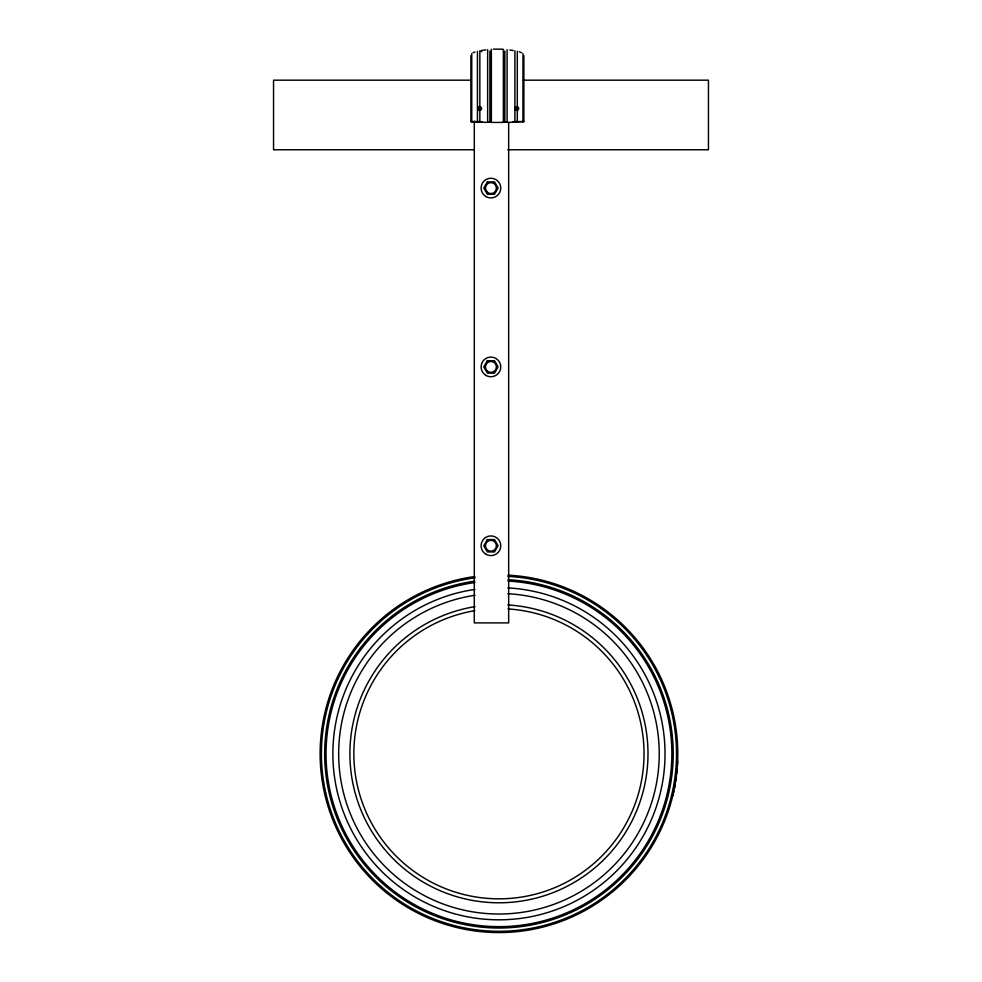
<?xml version="1.0" encoding="UTF-8"?>
<svg xmlns="http://www.w3.org/2000/svg" width="982" height="982" viewBox="0 0 982 982"><rect width="100%" height="100%" fill="white"/><g stroke="black" fill="none" stroke-linecap="round" stroke-linejoin="round"><path stroke-width="1.47" d="M478.664 107.934L478.664 109.1M480.701 109.1L480.701 107.934M514.899 50.806L514.899 122.21L513.034 122.087L523.872 121.572L523.872 55.704M515.967 107.689L515.967 109.346M479.842 109.444L479.842 122.21L481.72 122.087L471.753 121.829L471.753 53.679M473.042 52.77L474.957 51.96M479.093 107.504L480.272 107.504M480.272 109.53L479.093 109.53M516.201 107.504L517.379 107.504M517.379 109.53L516.201 109.53M481.499 50.512L485.845 49.873M479.842 122.21A116.342 16.645 0 0 0 486.741 122.345L491.368 122.173M493.369 49.149L502.379 49.186M503.373 122.173L508.001 122.345A116.342 16.645 0 0 0 514.899 122.21M471.09 80.18L273.548 80.18L273.548 149.767L474.159 149.767M523.16 80.18L708.452 80.18L708.452 149.767L507.841 149.767M470.869 55.704L470.869 121.572L478.038 121.572A79.235 11.33 0 0 0 481.794 121.707M523.872 121.572L516.704 121.572A79.235 11.33 0 0 1 512.948 121.707M470.869 121.572L471.851 121.768M509.793 49.996L513.242 50.512M519.208 51.776L521.712 52.77M522.927 121.817L522.989 53.679M481.72 51.702L479.842 50.806L479.842 108.032M517.293 51.285L517.293 108.032M517.293 109.444L517.293 122.149M508.664 122.627L508.664 622.895L474.294 622.895L474.294 121.179M507.093 49.665L507.093 122.357M504.858 51.027L504.858 122.173M503.373 49.223L503.373 122.406L498.377 122.431L491.368 122.406L491.368 49.223M489.883 51.027L489.883 122.173M487.649 49.665L487.649 122.357M477.448 51.285L477.448 122.149M505.239 121.878A79.235 11.33 0 0 1 503.287 121.915M491.454 121.915A79.235 11.33 0 0 1 489.502 121.878M508.013 608.938A145.091 145.091 0 0 1 625.62 824.487A145.091 145.091 0 0 1 380.402 837.401A145.091 145.091 0 0 1 474.723 610.681M507.952 575.145A178.822 178.822 0 0 1 671.676 800.023A178.822 178.822 0 0 1 475.865 931.071A178.822 178.822 0 0 1 320.12 754.25A178.822 178.822 0 0 1 474.858 576.544M677.617 761.246A178.822 178.822 0 0 1 677.371 765.764M677.138 768.783A178.822 178.822 0 0 1 676.696 773.313M676.34 776.332A178.822 178.822 0 0 1 675.714 780.837M675.223 783.832A178.822 178.822 0 0 1 674.401 788.313M673.799 791.271A178.822 178.822 0 0 1 672.793 795.666M507.89 576.422A177.546 177.546 0 0 1 653.717 840.752A177.546 177.546 0 0 1 352.108 853.53A177.546 177.546 0 0 1 475.03 577.821M508.025 579.699A174.28 174.28 0 0 1 650.906 839.082A174.28 174.28 0 0 1 355.042 852.057A174.28 174.28 0 0 1 474.687 581.16M507.952 581.074A172.906 172.906 0 0 1 649.703 838.419A172.906 172.906 0 0 1 356.184 851.284A172.906 172.906 0 0 1 474.883 582.522M507.89 587.911A166.081 166.081 0 0 1 643.787 835.007A166.081 166.081 0 0 1 362.063 847.785A166.081 166.081 0 0 1 475.03 589.396M507.89 593.705A160.287 160.287 0 0 1 638.766 832.11A160.287 160.287 0 0 1 367.096 844.876A160.287 160.287 0 0 1 475.043 595.252M507.903 604.961A149.055 149.055 0 0 1 629.032 826.5A149.055 149.055 0 0 1 376.867 839.254A149.055 149.055 0 0 1 475.018 606.63M487.354 181.891L483.77 188.09L487.354 194.289L494.511 194.289L498.095 188.09L494.511 181.891L487.354 181.891M487.354 360.725L483.77 366.924L487.354 373.123L494.511 373.123L498.095 366.924L494.511 360.725L487.354 360.725M487.354 539.56L483.77 545.759L487.354 551.958L494.511 551.958L498.095 545.759L494.511 539.56L487.354 539.56M486.004 554.278A9.845 9.845 0 0 0 500.759 545.759A9.845 9.845 0 0 0 486.004 537.24A9.845 9.845 0 0 0 486.004 554.278M487.06 549.625A5.475 5.475 0 0 0 496.217 547.17A5.475 5.475 0 0 0 489.515 540.468A5.475 5.475 0 0 0 487.06 549.625M486.004 375.443A9.845 9.845 0 0 0 500.759 366.924A9.845 9.845 0 0 0 486.004 358.405A9.845 9.845 0 0 0 486.004 375.443M487.06 370.791A5.475 5.475 0 0 0 496.217 368.336A5.475 5.475 0 0 0 489.515 361.634A5.475 5.475 0 0 0 487.06 370.791M486.004 196.609A9.845 9.845 0 0 0 500.759 188.09A9.845 9.845 0 0 0 486.004 179.571A9.845 9.845 0 0 0 486.004 196.609M487.06 191.956A5.475 5.475 0 0 0 496.217 189.501A5.475 5.475 0 0 0 489.515 182.799A5.475 5.475 0 0 0 487.06 191.956M515.464 109.837A1.878 1.878 0 0 0 518.606 109.002A1.878 1.878 0 0 0 516.311 106.707A1.878 1.878 0 0 0 515.464 109.837M478.357 109.837A1.878 1.878 0 0 0 481.487 109.002A1.878 1.878 0 0 0 479.204 106.707A1.878 1.878 0 0 0 478.357 109.837"/></g></svg>
